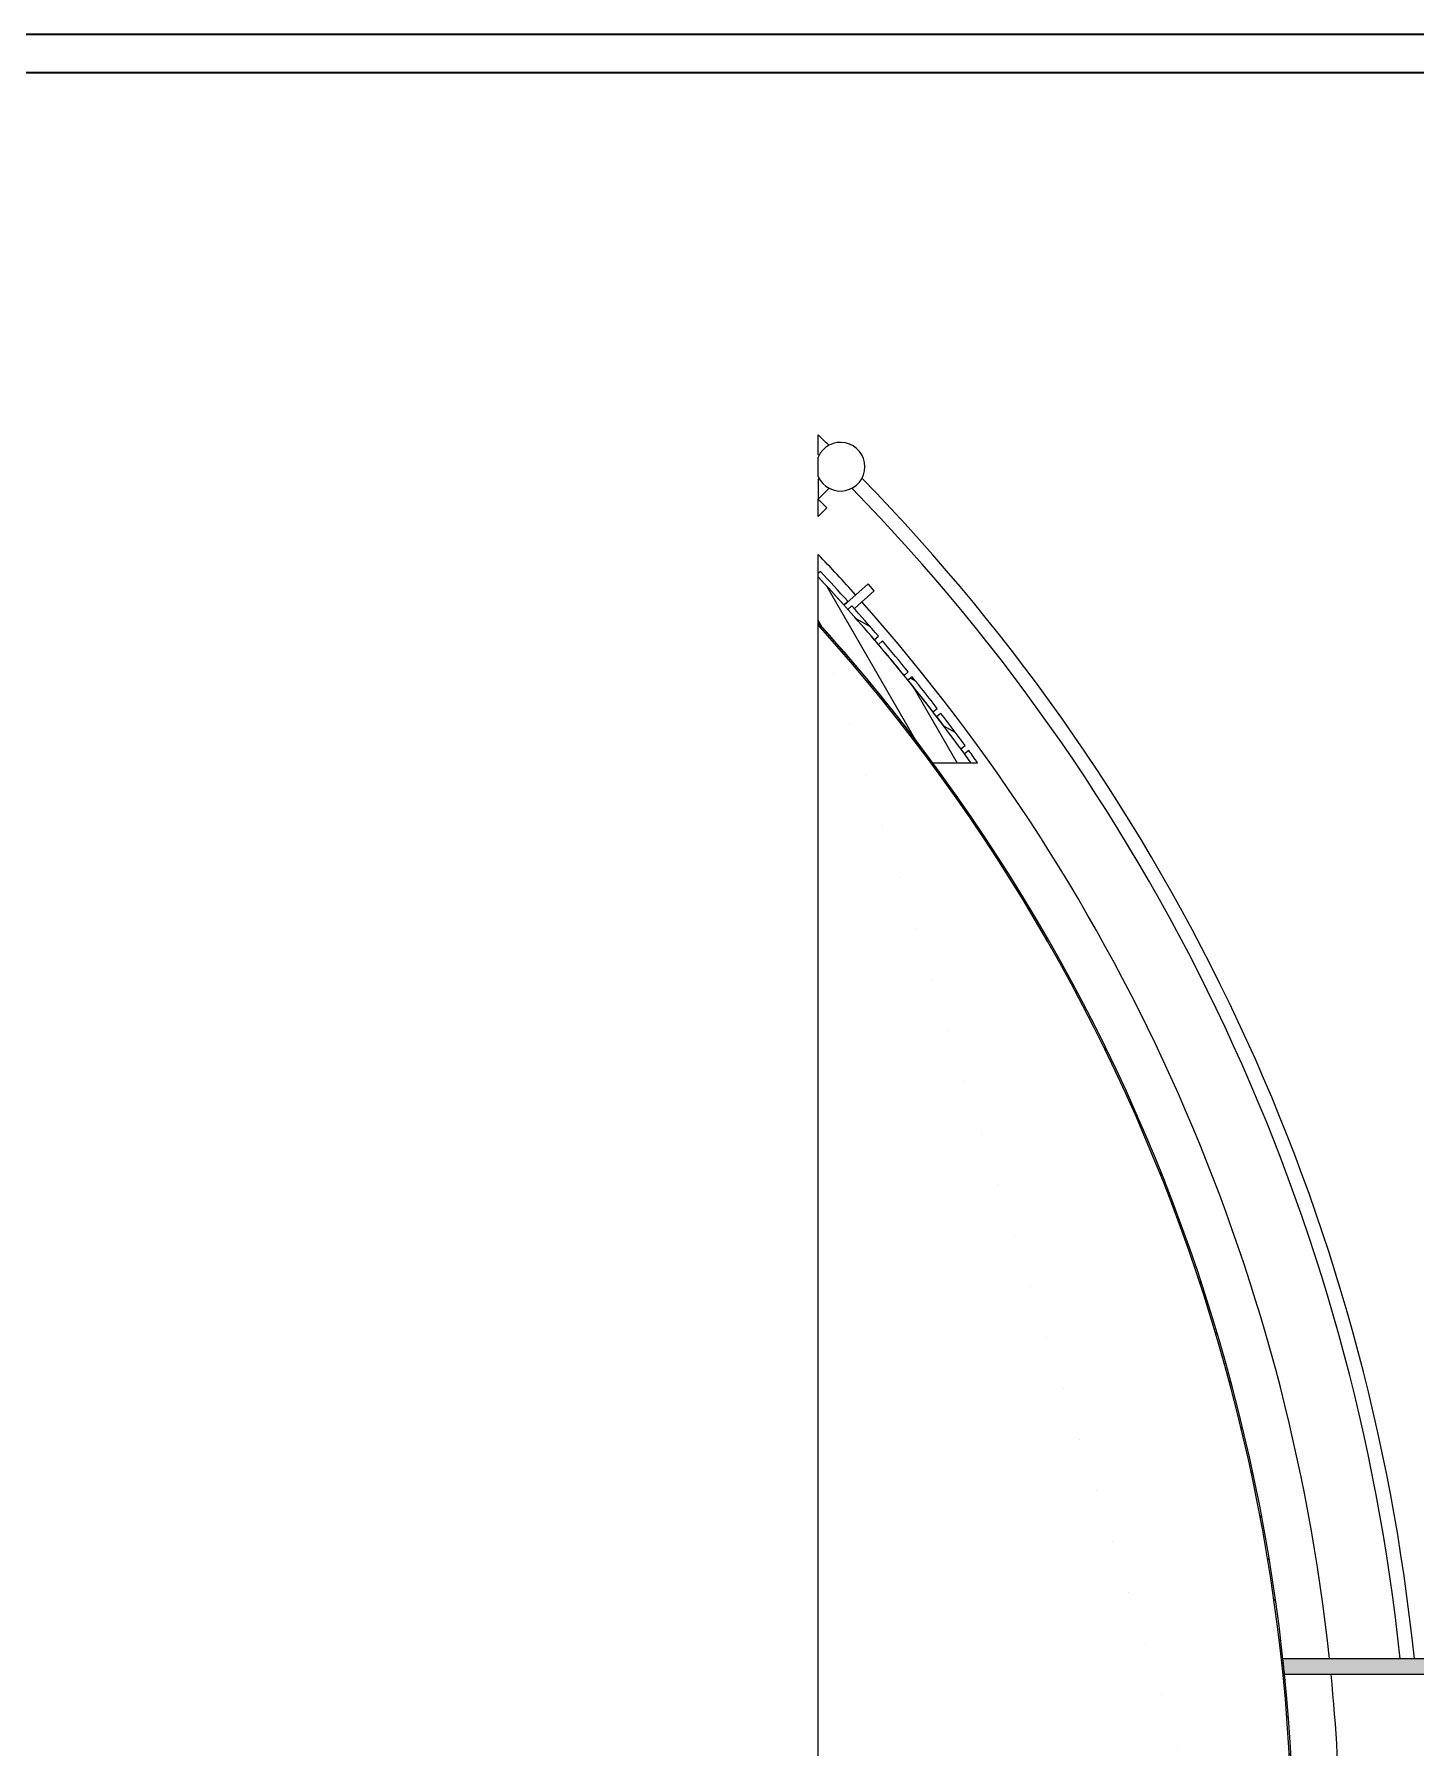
# Model space of a CAD drawing. Header units: millimetres. Extents: x 0 to 118900, y 0 to 84100.
# Drawn here: x 71427 to 89310, y 61920 to 84100 of the extents above; entities that cross this region are included whole.
import ezdxf

# ---------------------------------------------------------------- set-up
doc = ezdxf.new("R2010")
doc.units = ezdxf.units.MM
doc.header["$LTSCALE"] = 100
doc.layers.get('0').update_dxf_attribs({"lineweight": 18})
for name, color, linetype, lineweight in [('Border', 7, 'Continuous', 35), ('Hatch', 7, 'Continuous', 18), ('Visible', 7, 'Continuous', 25)]:
    doc.layers.add(name, color=color, linetype=linetype, lineweight=lineweight)
pattern_1 = [(150.00025, (0, 0), (-158.7488, -274.96375), [])]

# ---------------------------------------------------------------- blocks, each defined once
blk = doc.blocks.new('Borders Bigadan Border')
at = {"layer": 'Border'}
for p, q in [((0, 841), (1189, 841)), ((1184, 836), (20, 836))]:
    blk.add_line(p, q, dxfattribs=at)

msp = doc.modelspace()

# ---------------------------------------------------------------- hatches: boundary and pattern name
at = {"layer": 'Hatch'}
h = msp.add_hatch(dxfattribs=at)
h.set_pattern_fill('ANSI31', color=256, scale=2540, angle=105.000246, style=0)
h.set_pattern_definition(pattern_1)
edge = h.paths.add_edge_path()
edge.add_line((81574.32, 77075.58), (81574.32, 77119.12))
edge.add_line((81574.32, 77119.12), (81603.61, 77146.69))
edge.add_ellipse((63832.26, 60471.08), major_axis=(-16290.54, 18124.99), ratio=1, start_angle=270, end_angle=271.229236, ccw=False)
edge.add_line((81957.25, 76761.61), (81905.12, 76714.91))
edge.add_ellipse((63832.26, 60471.08), major_axis=(16604.5, -17742.06), ratio=1, start_angle=88.846059, end_angle=90)
h = msp.add_hatch(dxfattribs=at)
h.set_pattern_fill('ANSI31', color=256, scale=2540, angle=75.000175, style=0)
h.set_pattern_definition([(120.00018, (0, 0), (-274.9626, -158.7508), [])])
edge = h.paths.add_edge_path()
edge.add_ellipse((63832.26, 60471.08), major_axis=(16013.41, -17742.06), ratio=1, start_angle=84.383116, end_angle=90)
edge.add_line((81574.32, 76484.49), (81574.32, 77075.58))
edge.add_ellipse((63832.26, 60471.08), major_axis=(-16243.83, 18072.85), ratio=1, start_angle=270, end_angle=271.153941, ccw=False)
edge.add_ellipse((63832.26, 60471.08), major_axis=(-16184.24, 18126.23), ratio=1, start_angle=270, end_angle=270.188628, ccw=False)
edge.add_ellipse((63832.26, 60471.08), major_axis=(-15791.84, 18469.11), ratio=1, start_angle=270, end_angle=271.228695, ccw=False)
edge.add_ellipse((63832.26, 60471.08), major_axis=(-15730.95, 18521), ratio=1, start_angle=270, end_angle=270.188628, ccw=False)
edge.add_ellipse((63832.26, 60471.08), major_axis=(-15330.18, 18854.06), ratio=1, start_angle=270, end_angle=271.228695, ccw=False)
edge.add_ellipse((63832.26, 60471.08), major_axis=(-15268.03, 18904.43), ratio=1, start_angle=270, end_angle=270.188628, ccw=False)
edge.add_ellipse((63832.26, 60471.08), major_axis=(-14859.15, 19227.47), ratio=1, start_angle=270, end_angle=271.228695, ccw=False)
edge.add_ellipse((63832.26, 60471.08), major_axis=(19276.29, 14795.77), ratio=1, start_angle=0, end_angle=0.188628, ccw=False)
edge.add_ellipse((63832.26, 60471.08), major_axis=(-14379.02, 19589.12), ratio=1, start_angle=270, end_angle=271.228695, ccw=False)
edge.add_ellipse((63832.26, 60471.08), major_axis=(-14314.45, 19636.35), ratio=1, start_angle=270, end_angle=270.188628, ccw=False)
edge.add_ellipse((63832.26, 60471.08), major_axis=(-14200, 19719.28), ratio=1, start_angle=270, end_angle=270.333251, ccw=False)
edge.add_line((83551.54, 74671.08), (83056.47, 74671.08))
h = msp.add_hatch(dxfattribs=at)
h.set_pattern_fill('ANSI31', color=256, scale=2540, angle=105.000246, style=0)
h.set_pattern_definition(pattern_1)
edge = h.paths.add_edge_path()
edge.add_ellipse((63832.26, 60471.08), major_axis=(16184.24, -18126.23), ratio=1, start_angle=88.771305, end_angle=90)
edge.add_line((81958.5, 76655.32), (82010.63, 76702.03))
edge.add_ellipse((63832.26, 60471.08), major_axis=(-15837.24, 18522.38), ratio=1, start_angle=270, end_angle=271.229236, ccw=False)
edge.add_line((82354.65, 76308.32), (82301.37, 76262.92))
h = msp.add_hatch(dxfattribs=at)
h.set_pattern_fill('ANSI31', color=256, scale=2540, angle=90.00021, style=0)
h.set_pattern_definition([(135.0002, (0, 0), (-224.5056, -224.5072), [])])
edge = h.paths.add_edge_path()
edge.add_ellipse((63832.26, 60471.08), major_axis=(2674.84, 23749.85), ratio=1, start_angle=270, end_angle=282.189146)
edge.add_ellipse((63832.26, 60471.08), major_axis=(-2400, 23779.19), ratio=1, start_angle=270, end_angle=270.482109)
edge.add_ellipse((63832.26, 60471.08), major_axis=(-2600, 23758.16), ratio=1, start_angle=270, end_angle=300.206136)
edge.add_ellipse((63832.26, 60471.08), major_axis=(-14200, 19224.2), ratio=1, start_angle=270, end_angle=275.616884)
edge.add_line((81574.32, 76484.49), (81574.32, 76454.62))
edge.add_ellipse((63832.26, 60471.08), major_axis=(17742.06, 15983.55), ratio=1, start_angle=311.558919, end_angle=360, ccw=False)
edge.add_line((87562.24, 57798.48), (87582.11, 57796.24))
h = msp.add_hatch(dxfattribs=at)
h.set_pattern_fill('ANSI31', color=256, scale=2540, angle=105.000246, style=0)
h.set_pattern_definition(pattern_1)
edge = h.paths.add_edge_path()
edge.add_ellipse((63832.26, 60471.08), major_axis=(15730.95, -18521), ratio=1, start_angle=88.771305, end_angle=90)
edge.add_line((82353.26, 76202.03), (82406.54, 76247.43))
edge.add_ellipse((63832.26, 60471.08), major_axis=(18908.44, 15374.25), ratio=1, start_angle=0, end_angle=1.229236, ccw=False)
edge.add_line((82740.7, 75845.33), (82686.32, 75801.26))
h = msp.add_hatch(dxfattribs=at)
h.set_pattern_fill('ANSI31', color=256, scale=2540, angle=105.000246, style=0)
h.set_pattern_definition(pattern_1)
edge = h.paths.add_edge_path()
edge.add_ellipse((63832.26, 60471.08), major_axis=(15268.03, -18904.43), ratio=1, start_angle=88.771305, end_angle=90)
edge.add_line((82736.69, 75739.11), (82791.07, 75783.18))
edge.add_ellipse((63832.26, 60471.08), major_axis=(19282.93, 14901.86), ratio=1, start_angle=0, end_angle=1.229236, ccw=False)
edge.add_line((83115.19, 75372.94), (83059.74, 75330.23))
h = msp.add_hatch(dxfattribs=at)
h.set_pattern_fill('ANSI31', color=256, scale=2540, angle=105.000246, style=0)
h.set_pattern_definition(pattern_1)
edge = h.paths.add_edge_path()
edge.add_ellipse((63832.26, 60471.08), major_axis=(14795.77, -19276.29), ratio=1, start_angle=88.771305, end_angle=90)
edge.add_line((83108.55, 75266.85), (83164.01, 75309.56))
edge.add_ellipse((63832.26, 60471.08), major_axis=(-14420.35, 19645.62), ratio=1, start_angle=270, end_angle=271.229236, ccw=False)
edge.add_line((83477.88, 74891.43), (83421.39, 74850.1))
h = msp.add_hatch(dxfattribs=at)
h.set_pattern_fill('ANSI31', color=256, scale=2540, angle=105.000246, style=0)
h.set_pattern_definition(pattern_1)
edge = h.paths.add_edge_path()
edge.add_ellipse((63832.26, 60471.08), major_axis=(-14200, 19805.48), ratio=1, start_angle=270, end_angle=270.451946)
edge.add_line((83525.11, 74826.86), (83468.62, 74785.53))
edge.add_ellipse((63832.26, 60471.08), major_axis=(14314.45, -19636.35), ratio=1, start_angle=89.666749, end_angle=90, ccw=False)
edge.add_line((83551.54, 74671.08), (83637.74, 74671.08))
h = msp.add_hatch(dxfattribs=at)
h.set_pattern_fill('AR-CONC', color=256, scale=53.832768, angle=45, style=0)
h.set_pattern_definition([(95, (0, 0), (296.9157, 249.1419), [40.3746, -444.1203]), (40, (0, 0), (-339.1422, 233.5094), [32.2997, -355.2963]), (145.45144, (24.74, 20.76), (-42.2265, 482.6513), [34.3131, -377.4442]), (91.1842, (-76.13, 76.13), (469.2567, 343.2451), [60.562, -666.1805]), (141.63564, (-37, 104.73), (-15.0194, 726.5872), [51.4697, -566.1666]), (36.18416, (-76.13, 76.13), (-15.0194, 726.5872), [48.4495, -532.9444]), (66, (-19.03, 95.16), (380.4747, 73.9568), [40.3746, -444.1203]), (11, (-19.03, 95.16), (-183.4129, 368.6513), [32.2997, -355.2963]), (116.45144, (12.67, 101.33), (197.0618, 442.6081), [34.3131, -377.4442]), (82.5, (0, 0), (-122.08905, 131.34647), [0, -350.98965, 0, -360.67955, 0, -356.6421]), (52.5, (0, 0), (-49.99608, 250.27363), [0, -205.64117, 0, -342.91473, 0, -135.92774]), (12.5, (-84.89, -84.89), (211.78789, 194.61663), [0, -134.5819, 0, -419.8956, 0, -557.16915]), (2.5, (-122.95, -122.95), (183.88734, 260.0983), [0, -174.9565, 0, -278.85374, 0, -395.67085])])
edge = h.paths.add_edge_path()
edge.add_ellipse((63832.26, 60471.08), major_axis=(2600, -23758.16), ratio=1, start_angle=89.517891, end_angle=90)
edge.add_line((87590.42, 63071.08), (100574.11, 63071.08))
edge.add_ellipse((124332.26, 60471.08), major_axis=(2400, 23779.19), ratio=1, start_angle=89.517891, end_angle=90)
edge.add_line((100553.07, 62871.08), (87611.45, 62871.08))

# ---------------------------------------------------------------- linework, layer by layer
at = {"layer": 'Visible'}
for p, q in [((81574.32, 78658.6), (81574.32, 78914.77)), ((81574.32, 78377.37), (81574.32, 78627.24)), ((81585.4, 78354.33), (81574.32, 78343.25)), ((81574.32, 78343.25), (81574.32, 78084.36)), ((81574.32, 77859.58), (81574.32, 78084.36)), ((81574.32, 78084.36), (81686.71, 77971.97)), ((81715.51, 78224.22), (81574.99, 78083.69)), ((81574.32, 77859.58), (81686.71, 77971.97)), ((81574.32, 77119.12), (81574.32, 77366.92)), ((81603.61, 77146.69), (81574.32, 77119.12)), ((81574.32, 77075.58), (81574.32, 77119.12)), ((81574.32, 76484.49), (81574.32, 77075.58)), ((81910.57, 76708.84), (82217.82, 76983.44)), ((82220.48, 76980.45), (82217.82, 76983.44)), ((82220.48, 76980.45), (82295.12, 76896.95)), ((81905.12, 76714.91), (81957.25, 76761.61)), ((82042.73, 76666.01), (82297.78, 76893.96)), ((82297.78, 76893.96), (82295.12, 76896.95)), ((82010.63, 76702.03), (81958.5, 76655.32)), ((81574.32, 76454.62), (81574.32, 76484.49)), ((81574.32, 60747.81), (81574.32, 76454.62)), ((82301.37, 76262.92), (82354.65, 76308.32)), ((82406.54, 76247.43), (82353.26, 76202.03)), ((82686.32, 75801.26), (82740.7, 75845.33)), ((82791.07, 75783.18), (82736.69, 75739.11)), ((83059.74, 75330.23), (83115.19, 75372.94)), ((83164.01, 75309.56), (83108.55, 75266.85)), ((83421.39, 74850.1), (83477.88, 74891.43)), ((83525.11, 74826.86), (83468.62, 74785.53)), ((83056.47, 74671.08), (83551.54, 74671.08)), ((83551.54, 74671.08), (83637.74, 74671.08)), ((100574.11, 63071.08), (87590.42, 63071.08)), ((87611.45, 62871.08), (100553.07, 62871.08))]:
    msp.add_line(p, q, dxfattribs=at)
for centre, radius, start, end in [((63832.26, 60471.08), 25592, 45.675698, 46.110814), ((81863.49, 78502.3), 315, 203.367233, 156.632767), ((63832.26, 60471.08), 25408, 45.67814, 45.710324), ((63832.26, 60471.08), 25592, 5.830982, 44.324302), ((63832.26, 60471.08), 25408, 5.873357, 44.32186), ((63832.26, 60471.08), 24500, 41.928721, 43.600515), ((63832.26, 60471.08), 24300, 35.757941, 43.103053), ((63832.26, 60471.08), 24300, 41.949112, 43.103053), ((63832.26, 60471.08), 24370, 41.948841, 43.178077), ((63832.26, 60471.08), 24500, 6.091839, 41.648089), ((63832.26, 60471.08), 24300, 40.531789, 41.760483), ((63832.26, 60471.08), 24370, 40.531518, 41.760754), ((63832.26, 60471.08), 23900, 353.574119, 42.068394), ((63832.26, 60471.08), 23900, 36.45151, 42.068394), ((63832.26, 60471.08), 23880, 353.574119, 42.0152), ((63832.26, 60471.08), 24300, 39.114466, 40.343161), ((63832.26, 60471.08), 24370, 39.114195, 40.343431), ((63832.26, 60471.08), 24300, 37.697143, 38.925838), ((63832.26, 60471.08), 24370, 37.696872, 38.926109), ((63832.26, 60471.08), 24300, 36.27982, 37.508515), ((63832.26, 60471.08), 24370, 36.279549, 37.508786), ((63832.26, 60471.08), 24300, 35.757941, 36.091192), ((63832.26, 60471.08), 24370, 35.639517, 36.091463), ((63832.26, 60471.08), 23900, 5.763265, 6.245374), ((63832.26, 60471.08), 24500, 0.791819, 5.621663)]:
    msp.add_arc(centre, radius, start, end, dxfattribs=at)

# ---------------------------------------------------------------- block references
at = {"xscale": 100, "yscale": 100, "zscale": 100}
msp.add_blockref('Borders Bigadan Border', (0, 0), dxfattribs=at)

doc.saveas('drawing.dxf')
